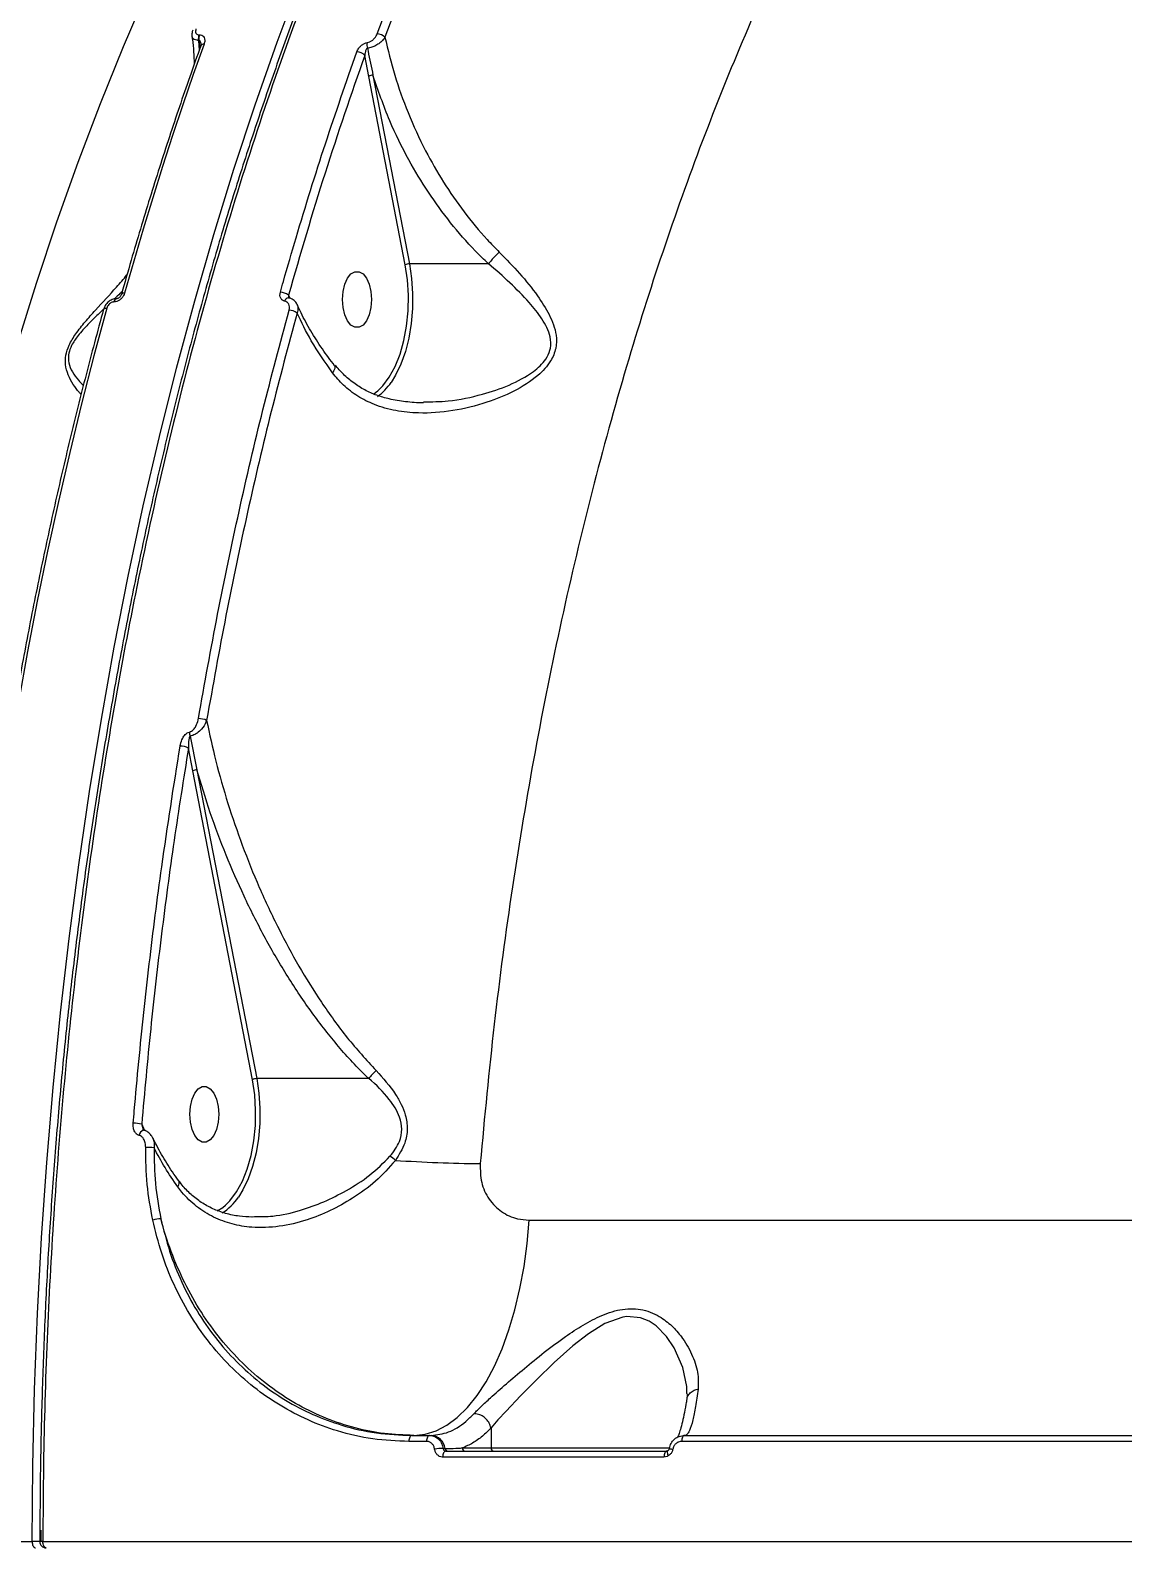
# Model space of a CAD drawing. Header units: millimetres. Extents: x -9609 to 9022, y -7175 to 8108.
# Drawn here: x -3548.3 to -3373.2, y 3608 to 3850.3 of the extents above; entities that cross this region are included whole.
import ezdxf

# ---------------------------------------------------------------- set-up
doc = ezdxf.new("R2010")
doc.units = ezdxf.units.MM
for name, color, linetype in [('DIKOM_ОБЪЕКТ', 7, 'Continuous'), ('DIKOM_РАЗМЕР_ЗОНА', 7, 'Continuous'), ('DIKOM_РАЗМЕР_ОБЪЕКТА', 7, 'Continuous')]:
    doc.layers.add(name, color=color, linetype=linetype)
doc.styles.add('style1', font='arial.ttf', dxfattribs={"width": 0.8})
doc.dimstyles.new('1-50', dxfattribs={"dimtxt": 300, "dimasz": 200, "dimexe": 100, "dimexo": 0, "dimgap": 100, "dimtad": 1, "dimtxsty": 'style1', "dimcen": 200, "dimclrd": 7, "dimclre": 7, "dimclrt": 7, "dimadec": 1, "dimazin": 2, "dimtfac": 1, "dimtmove": 0, "dimatfit": 2, "dimfxl": 0, "dimlwd": 25, "dimlwe": 18, "dimarcsym": 0})

# ---------------------------------------------------------------- blocks, each defined once
blk = doc.blocks.new('*D10')
at = {"layer": 'Defpoints', "color": 0, "transparency": 16777216}
for p in [(-405.54, 6589.16), (-8044.66, -3492.79), (424.09, -3492.79)]:
    blk.add_point(p, dxfattribs=at)
at = {"layer": 'DIKOM_РАЗМЕР_ОБЪЕКТА', "color": 7, "lineweight": 18, "transparency": 16777216}
for p, q in [((-405.54, 6589.16), (-8144.66, 6589.16)), ((424.09, -3492.79), (-8144.66, -3492.79))]:
    blk.add_line(p, q, dxfattribs=at)
at = {"layer": 'DIKOM_РАЗМЕР_ОБЪЕКТА', "color": 7, "lineweight": 25, "transparency": 16777216}
blk.add_line((-8044.66, 6389.16), (-8044.66, -3292.79), dxfattribs=at)
at = {"layer": 'DIKOM_РАЗМЕР_ОБЪЕКТА', "color": 7, "transparency": 16777216}
for points in [[(-8077.99, 6389.16), (-8011.32, 6389.16), (-8044.66, 6589.16)], [(-8077.99, -3292.79), (-8011.32, -3292.79), (-8044.66, -3492.79)]]:
    blk.add_solid(points, dxfattribs=at)
at = {"layer": 'DIKOM_РАЗМЕР_ОБЪЕКТА', "color": 7, "transparency": 16777216, "insert": (-8297.83, 1541.5), "char_height": 300, "attachment_point": 5, "rotation": 90, "style": 'style1'}
blk.add_mtext('10100', dxfattribs=at)
blk = doc.blocks.new('*D13')
at = {"layer": 'Defpoints', "color": 0, "transparency": 16777216}
for p in [(-4933.28, 8107.63), (-9158.98, -4977.79), (-1652.91, -4977.79)]:
    blk.add_point(p, dxfattribs=at)
at = {"layer": 'DIKOM_РАЗМЕР_ЗОНА', "color": 7, "lineweight": 18, "transparency": 16777216}
for p, q in [((-4933.28, 8107.63), (-9258.98, 8107.63)), ((-1652.91, -4977.79), (-9258.98, -4977.79))]:
    blk.add_line(p, q, dxfattribs=at)
at = {"layer": 'DIKOM_РАЗМЕР_ЗОНА', "color": 7, "lineweight": 25, "transparency": 16777216}
blk.add_line((-9158.98, 7907.63), (-9158.98, -4777.79), dxfattribs=at)
at = {"layer": 'DIKOM_РАЗМЕР_ЗОНА', "color": 7, "transparency": 16777216}
for points in [[(-9192.32, 7907.63), (-9125.65, 7907.63), (-9158.98, 8107.63)], [(-9192.32, -4777.79), (-9125.65, -4777.79), (-9158.98, -4977.79)]]:
    blk.add_solid(points, dxfattribs=at)
at = {"layer": 'DIKOM_РАЗМЕР_ЗОНА', "color": 7, "transparency": 16777216, "insert": (-9412.26, 1541.5), "char_height": 300, "attachment_point": 5, "rotation": 90, "style": 'style1'}
blk.add_mtext('13100', dxfattribs=at)

msp = doc.modelspace()

# ---------------------------------------------------------------- linework, layer by layer
at = {"layer": 'DIKOM_ОБЪЕКТ', "color": 7, "linetype": 'Continuous', "lineweight": 15}
for p, q in [((-3521.227, 3848.719), (-3521.315, 3848.719)), ((-3521.315, 3848.719), (-3521.198, 3847.149)), ((-3521.249, 3849.619), (-3521.16, 3849.619)), ((-3521.033, 3847.613), (-3521.227, 3848.719)), ((-3494.034, 3842.962), (-3494.672, 3846.322)), ((-3488.191, 3812.747), (-3494.034, 3842.962)), ((-3493.364, 3843.138), (-3487.521, 3812.92)), ((-3474.868, 3812.92), (-3487.521, 3812.92)), ((-3534.382, 3807.342), (-3534.41, 3807.342)), ((-3506.903, 3807.886), (-3506.697, 3807.408)), ((-3534.835, 3806.818), (-3534.863, 3806.818)), ((-3522.648, 3737.256), (-3521.559, 3731.852)), ((-3522.228, 3731.677), (-3522.927, 3735.336)), ((-3521.559, 3731.852), (-3511.992, 3682.379)), ((-3512.661, 3682.203), (-3522.228, 3731.677)), ((-3494.039, 3682.379), (-3511.992, 3682.379)), ((-3530.414, 3675.088), (-3530.012, 3674.15)), ((-3512.745, 3660.256), (-3512.317, 3660.27)), ((-3468.342, 3659.715), (-3019.442, 3659.715)), ((-3474.454, 3626.409), (-3474.454, 3623.212)), ((-3484.775, 3624.253), (-3487.61, 3624.253)), ((-3487.144, 3625.212), (-3484.312, 3625.212)), ((-3484.312, 3625.212), (-3484.034, 3625.212)), ((-3482.126, 3623.129), (-3481.798, 3623.129)), ((-3479.025, 3623.212), (-3474.454, 3623.212)), ((-3474.454, 3623.212), (-3445.803, 3623.212)), ((-3445.876, 3623.129), (-3445.882, 3623.126)), ((-3342.44, 3624.253), (-3443.904, 3624.253)), ((-3443.475, 3625.212), (-3342.095, 3625.212)), ((-3446.748, 3621.747), (-3482.188, 3621.747)), ((-3481.726, 3622.712), (-3446.316, 3622.712)), ((-3546.591, 3610.016), (-3546.595, 3608.212)), ((-3962.836, 3608.215), (-3547.967, 3608.215)), ((-3546.252, 3608.215), (-3003.61, 3608.215))]:
    msp.add_line(p, q, dxfattribs=at)
at = {"layer": 'DIKOM_ОБЪЕКТ', "color": 7, "linetype": 'Continuous', "lineweight": 15, "flags": 128}
for points in [[(-3547.967, 3608.215), (-3547.861, 3620.402), (-3547.573, 3632.578), (-3547.103, 3644.733), (-3546.451, 3656.856), (-3545.619, 3668.937), (-3544.606, 3680.967), (-3543.414, 3692.934), (-3542.044, 3704.829), (-3540.497, 3716.642), (-3538.773, 3728.363), (-3536.875, 3739.982), (-3534.804, 3751.488), (-3532.562, 3762.874), (-3530.152, 3774.128), (-3527.573, 3785.242), (-3524.83, 3796.205), (-3521.924, 3807.01), (-3518.858, 3817.646), (-3515.634, 3828.105), (-3512.255, 3838.378), (-3508.724, 3848.456), (-3505.044, 3858.331)], [(-3574.616, 3669.06), (-3573.554, 3680.527), (-3572.313, 3691.927), (-3570.893, 3703.248), (-3569.296, 3714.479), (-3567.523, 3725.611), (-3565.576, 3736.632), (-3563.457, 3747.533), (-3561.168, 3758.304), (-3558.711, 3768.933), (-3556.088, 3779.413), (-3553.301, 3789.732), (-3550.354, 3799.882), (-3547.249, 3809.852), (-3543.988, 3819.633), (-3540.575, 3829.217), (-3537.014, 3838.595), (-3533.306, 3847.757), (-3529.457, 3856.696)], [(-3520.425, 3848.097), (-3522.141, 3843.269), (-3523.821, 3838.394), (-3525.466, 3833.475), (-3527.076, 3828.511), (-3528.65, 3823.504), (-3530.188, 3818.455), (-3531.689, 3813.364), (-3533.153, 3808.234)], [(-3492.563, 3792.602), (-3491.802, 3793.356), (-3490.746, 3794.764), (-3489.815, 3796.472), (-3489.032, 3798.439), (-3488.415, 3800.619), (-3487.979, 3802.957), (-3487.736, 3805.399), (-3487.69, 3807.884), (-3487.843, 3810.353), (-3488.191, 3812.747)], [(-3487.521, 3812.92), (-3487.176, 3810.584), (-3487.011, 3808.175), (-3487.03, 3805.745), (-3487.232, 3803.347), (-3487.614, 3801.033), (-3488.168, 3798.853), (-3488.879, 3796.854), (-3489.734, 3795.08), (-3490.451, 3793.932)], [(-3498.241, 3807.212), (-3498.147, 3808.48), (-3497.873, 3809.645), (-3497.441, 3810.613), (-3496.886, 3811.305), (-3496.253, 3811.666), (-3495.593, 3811.666), (-3494.96, 3811.305), (-3494.405, 3810.613), (-3493.973, 3809.645), (-3493.699, 3808.48), (-3493.605, 3807.212), (-3493.699, 3805.944), (-3493.973, 3804.779), (-3494.405, 3803.811), (-3494.96, 3803.119), (-3495.593, 3802.758), (-3496.253, 3802.758), (-3496.886, 3803.119), (-3497.441, 3803.811), (-3497.873, 3804.779), (-3498.147, 3805.944), (-3498.241, 3807.212)], [(-3536.013, 3805.845), (-3538.073, 3798.207), (-3540.052, 3790.487), (-3541.949, 3782.691), (-3543.762, 3774.821), (-3545.493, 3766.88), (-3547.139, 3758.872), (-3548.7, 3750.799), (-3550.175, 3742.667)], [(-3536.523, 3805.639), (-3536.518, 3805.653), (-3536.475, 3805.719), (-3536.4, 3805.773), (-3536.295, 3805.812), (-3536.165, 3805.837), (-3536.013, 3805.845)], [(-3493.274, 3792.061), (-3492.957, 3792.284), (-3492.563, 3792.602)], [(-3522.712, 3676.671), (-3522.618, 3677.939), (-3522.343, 3679.104), (-3521.911, 3680.072), (-3521.357, 3680.765), (-3520.724, 3681.126), (-3520.064, 3681.126), (-3519.431, 3680.765), (-3518.876, 3680.072), (-3518.444, 3679.104), (-3518.17, 3677.939), (-3518.076, 3676.671), (-3518.17, 3675.404), (-3518.444, 3674.239), (-3518.876, 3673.271), (-3519.431, 3672.578), (-3520.064, 3672.217), (-3520.724, 3672.217), (-3521.357, 3672.578), (-3521.911, 3673.271), (-3522.343, 3674.239), (-3522.618, 3675.404), (-3522.712, 3676.671)], [(-3516.989, 3662.101), (-3516.274, 3662.815), (-3515.218, 3664.222), (-3514.286, 3665.93), (-3513.503, 3667.897), (-3512.886, 3670.076), (-3512.45, 3672.415), (-3512.206, 3674.856), (-3512.161, 3677.341), (-3512.313, 3679.81), (-3512.661, 3682.203)], [(-3511.992, 3682.379), (-3511.647, 3680.043), (-3511.482, 3677.634), (-3511.501, 3675.204), (-3511.704, 3672.806), (-3512.086, 3670.492), (-3512.638, 3668.312), (-3513.35, 3666.313), (-3514.206, 3664.539), (-3514.922, 3663.391)], [(-3518.315, 3661.189), (-3517.429, 3661.743), (-3516.989, 3662.101)], [(-3486.804, 3625.212), (-3485.026, 3625.395), (-3483.265, 3625.94), (-3481.535, 3626.844), (-3479.854, 3628.097), (-3478.236, 3629.689), (-3476.696, 3631.605), (-3475.249, 3633.827), (-3473.906, 3636.335), (-3472.682, 3639.107), (-3471.586, 3642.117), (-3470.629, 3645.337), (-3469.819, 3648.739), (-3469.165, 3652.291), (-3468.671, 3655.96), (-3468.342, 3659.715)], [(-3443.1, 3631.937), (-3443.088, 3633.077), (-3443.727, 3636.118), (-3445.092, 3639.24), (-3446.338, 3641.091), (-3447.986, 3642.761), (-3449.142, 3643.531), (-3450.508, 3644.082), (-3452.695, 3644.266), (-3453.336, 3644.179), (-3456.24, 3643.135), (-3458.837, 3641.516), (-3461.337, 3639.551), (-3464.32, 3636.878), (-3467.17, 3634.12), (-3469.705, 3631.558), (-3472.043, 3629.113), (-3473.338, 3627.701), (-3474.454, 3626.415), (-3474.454, 3626.415), (-3474.454, 3626.415)], [(-3487.144, 3625.212), (-3487.233, 3625.194), (-3487.318, 3625.14), (-3487.397, 3625.052), (-3487.467, 3624.933), (-3487.525, 3624.789), (-3487.57, 3624.623), (-3487.598, 3624.442), (-3487.61, 3624.253)], [(-3484.312, 3625.212), (-3484.401, 3625.194), (-3484.485, 3625.14), (-3484.564, 3625.052), (-3484.633, 3624.933), (-3484.691, 3624.789), (-3484.735, 3624.623), (-3484.763, 3624.442), (-3484.775, 3624.253)], [(-3443.475, 3625.212), (-3443.556, 3625.194), (-3443.635, 3625.14), (-3443.708, 3625.052), (-3443.772, 3624.933), (-3443.825, 3624.789), (-3443.866, 3624.623), (-3443.893, 3624.442), (-3443.904, 3624.253)], [(-3481.726, 3622.712), (-3481.815, 3622.694), (-3481.899, 3622.639), (-3481.978, 3622.551), (-3482.047, 3622.431), (-3482.105, 3622.286), (-3482.148, 3622.119), (-3482.176, 3621.937), (-3482.188, 3621.747)], [(-3446.316, 3622.712), (-3446.398, 3622.694), (-3446.478, 3622.639), (-3446.551, 3622.551), (-3446.616, 3622.431), (-3446.67, 3622.286), (-3446.711, 3622.119), (-3446.737, 3621.937), (-3446.748, 3621.747)], [(-3446.106, 3622.772), (-3446.159, 3622.736), (-3446.196, 3622.675), (-3446.216, 3622.591), (-3446.22, 3622.485), (-3446.205, 3622.363), (-3446.174, 3622.226), (-3446.127, 3622.079), (-3446.065, 3621.927)], [(-3547.967, 3608.215), (-3547.957, 3608.019), (-3547.928, 3607.831), (-3547.881, 3607.658), (-3547.817, 3607.506), (-3547.739, 3607.381), (-3547.65, 3607.289), (-3547.553, 3607.231), (-3547.452, 3607.212)], [(-3545.738, 3607.212), (-3545.838, 3607.231), (-3545.934, 3607.289), (-3546.024, 3607.381), (-3546.102, 3607.506), (-3546.166, 3607.658), (-3546.213, 3607.831), (-3546.242, 3608.019), (-3546.252, 3608.215)]]:
    msp.add_lwpolyline(points, dxfattribs=at)
at = {"layer": 'DIKOM_ОБЪЕКТ', "color": 7, "linetype": 'Continuous', "lineweight": 15}
for centre, radius, start, end in [((-3519.533, 3849.039), 1.81, 161.33013, 190.18128), ((-3519.445, 3849.039), 1.81, 161.33013, 190.18128), ((-3492.195, 3848.024), 2.128, 170.74804, 195.63166), ((-3492.724, 3848.04), 1.744, 43.16273, 89.16195), ((-3520.505, 3847.584), 0.52, 81.10968, 147.48751), ((-3495.958, 3845.159), 1.734, 42.13891, 89.51109), ((-3493.379, 3841.831), 1.307, 89.35278, 120.06478), ((-3487.535, 3811.591), 1.329, 89.38176, 119.56939), ((-3534.269, 3806.763), 0.597, 103.8904, 174.74267), ((-3534.243, 3806.764), 0.594, 103.16784, 174.80819), ((-3533.246, 3807.731), 0.511, 79.53904, 144.84621), ((-3508.201, 3806.366), 1.999, 49.49918, 90.03411), ((-3506.844, 3806.761), 0.692, 92.12188, 164.37393), ((-3506.812, 3803.433), 2.064, 51.39733, 89.7497), ((-3498.055, 3799.102), 9.196, 306.1338, 325.78806), ((-3521.314, 3737.111), 2.952, 63.8298, 90.19636), ((-3520.579, 3737.953), 2.183, 181.1362, 198.6289), ((-3524.241, 3732.668), 2.974, 63.78452, 90.45889), ((-3521.572, 3730.541), 1.312, 89.41096, 120.00661), ((-3512.006, 3681.071), 1.308, 89.36862, 120.04894), ((-3531.734, 3669.794), 5.455, 75.99683, 90.3689), ((-3529.84, 3673.18), 0.979, 108.93594, 174.02793), ((-3529.356, 3666.759), 4.607, 78.52734, 95.21472), ((-3519.453, 3631.038), 48.411, 52.19503, 53.46843), ((-3473.579, 3914.602), 245.849, 266.22187, 269.39275), ((-3521.938, 3668.022), 8.407, 301.50924, 326.57518), ((-3527.595, 3656.946), 2.963, 84.93355, 110.78381), ((-3484.129, 3622.869), 2.345, 6.36747, 87.66612), ((-3482.225, 3616.972), 6.158, 89.08649, 101.7874), ((-3481.332, 3623.181), 0.469, 186.40322, 267.65475), ((-3478.547, 3623.19), 0.478, 177.33388, 267.07941), ((-3473.975, 3623.19), 0.479, 177.39342, 267.01987), ((-3444.994, 3625.747), 2.768, 251.28621, 263.1111), ((-3547.931, 3234.229), 373.986, 89.79534, 90.00558), ((-3545.738, 3608.212), 1, 179.92957, 270), ((-3546.4, 3569.694), 38.52, 89.77969, 90.50172)]:
    msp.add_arc(centre, radius, start, end, dxfattribs=at)
for points, knots in [([(-3378.083, 4016.721), (-3378.56, 4016.521), (-3380.982, 4015.504), (-3385.305, 4013.368), (-3391.039, 4010.307), (-3396.706, 4006.927), (-3402.314, 4003.259), (-3407.862, 3999.293), (-3413.352, 3995.031), (-3418.786, 3990.471), (-3424.164, 3985.613), (-3429.489, 3980.453), (-3434.761, 3974.99), (-3439.973, 3969.233), (-3445.101, 3963.207), (-3450.126, 3956.932), (-3455.038, 3950.421), (-3459.838, 3943.675), (-3464.53, 3936.69), (-3469.114, 3929.466), (-3473.592, 3922), (-3477.966, 3914.29), (-3482.237, 3906.335), (-3486.406, 3898.131), (-3490.473, 3889.675), (-3494.436, 3880.976), (-3498.279, 3872.064), (-3501.988, 3862.974), (-3505.552, 3853.73), (-3508.969, 3844.336), (-3512.243, 3834.788), (-3515.375, 3825.084), (-3518.367, 3815.219), (-3521.217, 3805.192), (-3523.93, 3795.001), (-3526.502, 3784.641), (-3528.937, 3774.11), (-3531.233, 3763.409), (-3533.384, 3752.569), (-3535.38, 3741.633), (-3537.214, 3730.64), (-3538.885, 3719.6), (-3540.393, 3708.508), (-3541.741, 3697.361), (-3542.928, 3686.153), (-3543.955, 3674.884), (-3544.824, 3663.548), (-3545.532, 3652.145), (-3546.083, 3640.669), (-3546.468, 3629.118), (-3546.696, 3618.29), (-3546.717, 3611.313), (-3546.727, 3608.213)], [0, 0, 0, 0, 0.0050092, 0.0254361, 0.045783, 0.0660728, 0.0863286, 0.1065727, 0.126827, 0.1471079, 0.1674376, 0.1878385, 0.2083331, 0.2289379, 0.2495477, 0.2700462, 0.2904526, 0.3107899, 0.3310812, 0.3513489, 0.3716164, 0.3919016, 0.4122247, 0.4326089, 0.4530769, 0.4736519, 0.4942679, 0.5147986, 0.5352285, 0.5555808, 0.5758793, 0.5961468, 0.6164062, 0.6366783, 0.6569812, 0.6773377, 0.6977713, 0.7183047, 0.738918, 0.7594861, 0.7799393, 0.8003082, 0.8206161, 0.840886, 0.8611412, 0.8814047, 0.901692, 0.9220263, 0.9424306, 0.9629282, 0.9835283, 1, 1, 1, 1]), ([(-3377.781, 4016.662), (-3379.089, 4016.126), (-3384.309, 4013.987), (-3393.284, 4008.963), (-3404.769, 4001.534), (-3416.115, 3992.683), (-3427.293, 3982.524), (-3438.052, 3971.248), (-3448.366, 3958.929), (-3458.219, 3945.652), (-3467.77, 3931.199), (-3476.974, 3915.572), (-3485.787, 3898.797), (-3494.018, 3881.243), (-3501.651, 3862.99), (-3508.684, 3844.129), (-3515.233, 3824.352), (-3521.255, 3803.692), (-3526.711, 3782.198), (-3531.283, 3761.27), (-3535.062, 3741.062), (-3538.149, 3721.692), (-3540.761, 3701.987), (-3542.882, 3681.996), (-3544.494, 3661.935), (-3545.591, 3641.905), (-3546.153, 3624.036), (-3546.223, 3612.793), (-3546.252, 3608.215)], [0, 0, 0, 0, 0.0137837, 0.0550014, 0.0961873, 0.1385696, 0.1809863, 0.2233685, 0.2645544, 0.3057721, 0.3469579, 0.3893403, 0.431757, 0.4741392, 0.5153252, 0.5565425, 0.5977284, 0.6401108, 0.6825272, 0.7249096, 0.7607559, 0.7966439, 0.832532, 0.8687601, 0.9049883, 0.9402989, 0.9756894, 1, 1, 1, 1]), ([(-3279.89, 3989.114), (-3282.415, 3989.102), (-3288.692, 3989.073), (-3298.704, 3987.699), (-3309.893, 3985.081), (-3320.998, 3981.223), (-3331.968, 3976.194), (-3342.753, 3970.001), (-3353.304, 3962.666), (-3363.602, 3954.178), (-3373.636, 3944.582), (-3383.388, 3933.905), (-3392.814, 3922.199), (-3401.869, 3909.519), (-3410.514, 3895.903), (-3418.73, 3881.36), (-3426.511, 3865.935), (-3433.844, 3849.67), (-3440.696, 3832.645), (-3447.033, 3814.936), (-3452.941, 3796.25), (-3458.361, 3776.585), (-3463.258, 3755.972), (-3467.521, 3734.813), (-3471.111, 3713.172), (-3474.082, 3691.147), (-3475.484, 3676.225), (-3476.184, 3668.767)], [0, 0, 0, 0, 0.026938, 0.0669713, 0.107132, 0.1473573, 0.1875819, 0.2277421, 0.2677753, 0.3076755, 0.3477028, 0.3877943, 0.4278853, 0.467912, 0.507812, 0.5476173, 0.5875487, 0.6275441, 0.6675393, 0.70747, 0.7472753, 0.789314, 0.83139, 0.8734287, 0.9156066, 0.9578221, 1, 1, 1, 1]), ([(-3492.699, 3849.784), (-3490.459, 3855.737), (-3485.98, 3867.642), (-3478.625, 3884.648), (-3470.85, 3901.048), (-3465.275, 3911.303), (-3462.487, 3916.431)], [0, 0, 0, 0, 0.24859588, 0.49718979, 0.7485943, 1, 1, 1, 1]), ([(-3461.309, 3915.731), (-3464.06, 3910.673), (-3469.56, 3900.556), (-3477.297, 3884.269), (-3484.671, 3867.25), (-3489.192, 3855.239), (-3491.452, 3849.233)], [0, 0, 0, 0, 0.2485953, 0.497192, 0.7485943, 1, 1, 1, 1]), ([(-3522.221, 3850.346), (-3522.25, 3850.273), (-3522.367, 3849.981), (-3522.422, 3849.647), (-3522.357, 3849.417), (-3522.356, 3849.411)], [0, 0, 0, 0, 0.2460367, 0.9812826, 1, 1, 1, 1]), ([(-3522.366, 3849.414), (-3522.341, 3849.239), (-3522.123, 3847.732), (-3522.052, 3846.239), (-3521.989, 3844.919)], [0, 0, 0, 0, 0.1161302, 1, 1, 1, 1]), ([(-3521.315, 3848.719), (-3521.394, 3848.725), (-3521.652, 3848.743), (-3522.005, 3848.867), (-3522.29, 3849.104), (-3522.323, 3849.318), (-3522.338, 3849.418)], [0, 0, 0, 0, 0.1345587, 0.4430588, 0.7386895, 1, 1, 1, 1]), ([(-3521.716, 3850.585), (-3521.753, 3850.446), (-3521.819, 3850.2), (-3521.751, 3849.903), (-3521.601, 3849.711), (-3521.417, 3849.627), (-3521.288, 3849.621), (-3521.249, 3849.619)], [0, 0, 0, 0, 0.3026148, 0.5347862, 0.72552, 0.9171128, 1, 1, 1, 1]), ([(-3520.9, 3848.155), (-3520.911, 3848.225), (-3520.935, 3848.379), (-3521.007, 3848.552), (-3521.093, 3848.662), (-3521.159, 3848.711), (-3521.206, 3848.717), (-3521.227, 3848.719)], [0, 0, 0, 0, 0.2910619, 0.6340681, 0.7761307, 0.9056122, 1, 1, 1, 1]), ([(-3521.16, 3849.619), (-3521.101, 3849.616), (-3520.897, 3849.605), (-3520.608, 3849.47), (-3520.371, 3849.157), (-3520.27, 3848.689), (-3520.37, 3848.307), (-3520.425, 3848.097)], [0, 0, 0, 0, 0.07971912, 0.27578539, 0.47077023, 0.71055465, 1, 1, 1, 1]), ([(-3495.943, 3846.893), (-3495.898, 3847.002), (-3495.786, 3847.273), (-3495.505, 3847.667), (-3495.126, 3848.017), (-3494.715, 3848.269), (-3494.435, 3848.334), (-3494.295, 3848.367)], [0, 0, 0, 0, 0.1655863, 0.4120221, 0.6200971, 0.8097419, 1, 1, 1, 1]), ([(-3494.295, 3848.367), (-3494.158, 3848.398), (-3493.885, 3848.461), (-3493.485, 3848.706), (-3493.121, 3849.043), (-3492.852, 3849.42), (-3492.743, 3849.679), (-3492.699, 3849.784)], [0, 0, 0, 0, 0.1920315, 0.3835898, 0.5902082, 0.8340256, 1, 1, 1, 1]), ([(-3491.452, 3849.233), (-3491.536, 3849.104), (-3491.745, 3848.782), (-3492.238, 3848.313), (-3492.879, 3847.89), (-3493.565, 3847.58), (-3494.015, 3847.495), (-3494.244, 3847.451)], [0, 0, 0, 0, 0.15764097, 0.39323407, 0.59920824, 0.79669029, 1, 1, 1, 1]), ([(-3491.452, 3849.233), (-3490.967, 3847.2), (-3489.997, 3843.133), (-3487.794, 3837.032), (-3485.162, 3831.298), (-3482.123, 3825.984), (-3478.832, 3821.217), (-3475.775, 3817.508), (-3473.778, 3815.48), (-3473.12, 3814.811)], [0, 0, 0, 0, 0.1619213, 0.32384, 0.493631, 0.6385911, 0.7839184, 0.9287424, 1, 1, 1, 1]), ([(-3520.944, 3847.863), (-3521.537, 3846.202), (-3523.259, 3841.384), (-3526.005, 3833.273), (-3529.134, 3823.48), (-3531.672, 3815.044), (-3533.145, 3809.853), (-3533.664, 3808.026)], [0, 0, 0, 0, 0.1293325, 0.3750681, 0.6208045, 0.8665337, 1, 1, 1, 1]), ([(-3520.894, 3848.148), (-3520.892, 3848.141), (-3520.889, 3848.12), (-3520.895, 3847.991), (-3520.94, 3847.887), (-3520.951, 3847.861)], [0, 0, 0, 0, 0.31868501, 0.83201343, 1, 1, 1, 1]), ([(-3508.202, 3808.365), (-3508.037, 3808.949), (-3507.213, 3811.873), (-3504.878, 3819.893), (-3501.044, 3832.27), (-3497.644, 3842.016), (-3495.943, 3846.893)], [0, 0, 0, 0, 0.0441423, 0.2207193, 0.6100164, 1, 1, 1, 1]), ([(-3494.672, 3846.322), (-3496.841, 3840.086), (-3501.185, 3827.594), (-3504.995, 3814.461), (-3506.903, 3807.886)], [0, 0, 0, 0, 0.499273, 1, 1, 1, 1]), ([(-3494.244, 3847.451), (-3494.272, 3847.438), (-3494.319, 3847.416), (-3494.406, 3847.327), (-3494.501, 3847.168), (-3494.594, 3846.901), (-3494.652, 3846.609), (-3494.666, 3846.406), (-3494.672, 3846.322)], [0, 0, 0, 0, 0.0791004, 0.1357643, 0.3030344, 0.5190954, 0.8023869, 1, 1, 1, 1]), ([(-3494.244, 3847.451), (-3494.215, 3847.303), (-3493.931, 3845.864), (-3493.632, 3844.427), (-3493.364, 3843.138)], [0, 0, 0, 0, 0.1029069, 1, 1, 1, 1]), ([(-3474.868, 3812.92), (-3475.573, 3813.602), (-3477.712, 3815.673), (-3481, 3819.469), (-3484.558, 3824.361), (-3487.844, 3829.824), (-3490.935, 3836.075), (-3492.524, 3840.694), (-3493.364, 3843.138)], [0, 0, 0, 0, 0.0822965, 0.2495048, 0.4172942, 0.5846527, 0.7802064, 1, 1, 1, 1]), ([(-3473.12, 3814.811), (-3472.012, 3813.676), (-3469.797, 3811.407), (-3467.117, 3808.07), (-3465.352, 3805.32), (-3464.408, 3803.186), (-3463.938, 3801.38), (-3463.955, 3799.366), (-3464.904, 3797.067), (-3467.211, 3794.617), (-3470.748, 3792.392), (-3475.401, 3790.524), (-3480.55, 3789.239), (-3485.497, 3788.883), (-3489.72, 3789.316), (-3492.998, 3790.226), (-3495.814, 3791.643), (-3498.086, 3793.337), (-3499.277, 3794.771), (-3499.831, 3795.438)], [0, 0, 0, 0, 0.0760772, 0.152137, 0.2132078, 0.2445034, 0.2757169, 0.3130144, 0.3506367, 0.401262, 0.4758018, 0.5507692, 0.6417702, 0.7326431, 0.7938324, 0.8549366, 0.9055461, 0.956104, 1, 1, 1, 1]), ([(-3473.12, 3814.811), (-3473.152, 3814.781), (-3473.377, 3814.572), (-3473.812, 3814.136), (-3474.399, 3813.497), (-3474.706, 3813.114), (-3474.859, 3812.923)], [0, 0, 0, 0, 0.054501, 0.376681, 0.6883824, 1, 1, 1, 1]), ([(-3485.258, 3790.805), (-3483.936, 3790.819), (-3480.777, 3790.853), (-3476.154, 3791.87), (-3471.523, 3793.371), (-3468.425, 3795.025), (-3466.558, 3796.569), (-3465.578, 3797.695), (-3465.1, 3798.696), (-3464.827, 3799.905), (-3464.893, 3801.164), (-3465.47, 3802.722), (-3466.557, 3804.587), (-3468.498, 3806.996), (-3471.389, 3809.909), (-3473.67, 3811.943), (-3474.858, 3812.922), (-3474.859, 3812.923)], [0, 0, 0, 0, 0.0956153, 0.2284001, 0.3351815, 0.4412771, 0.4753917, 0.5093845, 0.5501709, 0.5581245, 0.6068387, 0.6495409, 0.6924106, 0.7791528, 0.8895019, 0.9998817, 1, 1, 1, 1]), ([(-3474.859, 3812.923), (-3474.86, 3812.922), (-3474.862, 3812.92), (-3474.865, 3812.92), (-3474.867, 3812.92), (-3474.868, 3812.92)], [0, 0, 0, 0, 0.328396, 0.7909064, 1, 1, 1, 1]), ([(-3540.107, 3792.032), (-3540.22, 3792.14), (-3540.639, 3792.542), (-3541.389, 3793.579), (-3542.185, 3795.005), (-3542.666, 3796.575), (-3542.653, 3798.239), (-3542.085, 3799.977), (-3540.944, 3801.823), (-3539.458, 3803.67), (-3537.226, 3806.173), (-3534.882, 3808.652), (-3533.325, 3810.489), (-3532.775, 3811.138)], [0, 0, 0, 0, 0.0378325, 0.1413052, 0.2445873, 0.3356286, 0.4004607, 0.4662268, 0.53958, 0.6257388, 0.7142382, 0.8989927, 1, 1, 1, 1]), ([(-3534.412, 3807.327), (-3534.455, 3807.331), (-3534.702, 3807.358), (-3535.178, 3807.207), (-3535.774, 3806.852), (-3536.279, 3806.305), (-3536.429, 3805.851), (-3536.5, 3805.635)], [0, 0, 0, 0, 0.046679, 0.2639873, 0.5018876, 0.7633316, 1, 1, 1, 1]), ([(-3533.516, 3808.542), (-3533.623, 3808.434), (-3534.03, 3808.021), (-3534.493, 3807.587), (-3534.835, 3807.268)], [0, 0, 0, 0, 0.2626717, 1, 1, 1, 1]), ([(-3533.153, 3808.234), (-3533.201, 3808.099), (-3533.305, 3807.81), (-3533.6, 3807.408), (-3533.982, 3807.08), (-3534.411, 3806.86), (-3534.694, 3806.832), (-3534.835, 3806.818)], [0, 0, 0, 0, 0.189048, 0.4044838, 0.6068417, 0.8033488, 1, 1, 1, 1]), ([(-3533.669, 3808.023), (-3533.676, 3807.997), (-3533.695, 3807.916), (-3533.786, 3807.751), (-3533.926, 3807.582), (-3534.075, 3807.458), (-3534.212, 3807.383), (-3534.315, 3807.348), (-3534.375, 3807.342), (-3534.38, 3807.342), (-3534.38, 3807.343)], [0, 0, 0, 0, 0.0966552, 0.2952299, 0.4681767, 0.6150736, 0.7425814, 0.8571558, 0.9809057, 1, 1, 1, 1]), ([(-3507.51, 3806.947), (-3507.635, 3806.988), (-3507.903, 3807.076), (-3508.17, 3807.406), (-3508.298, 3807.853), (-3508.234, 3808.194), (-3508.202, 3808.365)], [0, 0, 0, 0, 0.221365, 0.4744012, 0.7373177, 1, 1, 1, 1]), ([(-3506.903, 3807.886), (-3506.899, 3807.792), (-3506.893, 3807.63), (-3506.837, 3807.483), (-3506.813, 3807.421)], [0, 0, 0, 0, 0.57843538, 1, 1, 1, 1]), ([(-3505.508, 3806.356), (-3505.516, 3806.387), (-3505.592, 3806.654), (-3505.988, 3807.055), (-3506.478, 3807.398), (-3506.813, 3807.422), (-3506.875, 3807.426)], [0, 0, 0, 0, 0.0538344, 0.4595129, 0.8987947, 1, 1, 1, 1]), ([(-3536.523, 3805.639), (-3537.011, 3803.854), (-3538.428, 3798.677), (-3540.662, 3789.996), (-3543.174, 3779.558), (-3545.537, 3768.989), (-3547.748, 3758.298), (-3549.44, 3749.456), (-3550.378, 3744.172), (-3550.672, 3742.517)], [0, 0, 0, 0, 0.0879826, 0.2551501, 0.4223172, 0.5894826, 0.7566427, 0.9238022, 1, 1, 1, 1]), ([(-3536.472, 3805.705), (-3536.778, 3805.413), (-3537.612, 3804.622), (-3539.038, 3803.22), (-3540.531, 3801.592), (-3541.634, 3799.993), (-3542.023, 3798.922), (-3542.19, 3797.982), (-3542.126, 3796.848), (-3541.512, 3795.496), (-3540.653, 3794.328), (-3540.016, 3793.731), (-3539.737, 3793.469)], [0, 0, 0, 0, 0.0730651, 0.198472, 0.3261343, 0.4276054, 0.5018973, 0.5165637, 0.6055107, 0.7350943, 0.883827, 1, 1, 1, 1]), ([(-3534.863, 3806.818), (-3534.959, 3806.808), (-3535.151, 3806.788), (-3535.444, 3806.638), (-3535.706, 3806.414), (-3535.91, 3806.137), (-3535.98, 3805.938), (-3536.013, 3805.845)], [0, 0, 0, 0, 0.1950632, 0.3899898, 0.5932012, 0.8111656, 1, 1, 1, 1]), ([(-3521.324, 3740.064), (-3520.324, 3745.66), (-3518.324, 3756.852), (-3514.848, 3773.343), (-3511.057, 3789.617), (-3508.221, 3800.204), (-3506.803, 3805.497)], [0, 0, 0, 0, 0.2490969, 0.4981942, 0.7490953, 1, 1, 1, 1]), ([(-3505.524, 3805.046), (-3506.929, 3799.803), (-3509.738, 3789.316), (-3513.517, 3773.123), (-3516.996, 3756.633), (-3519.007, 3745.385), (-3520.012, 3739.761)], [0, 0, 0, 0, 0.2490972, 0.4981941, 0.7490978, 1, 1, 1, 1]), ([(-3506.803, 3805.497), (-3506.772, 3805.672), (-3506.709, 3806.021), (-3506.84, 3806.48), (-3507.112, 3806.817), (-3507.385, 3806.906), (-3507.51, 3806.947)], [0, 0, 0, 0, 0.2632271, 0.5265889, 0.781291, 1, 1, 1, 1]), ([(-3505.508, 3806.346), (-3505.443, 3806.164), (-3505.303, 3805.775), (-3505.448, 3805.299), (-3505.524, 3805.046)], [0, 0, 0, 0, 0.4676977, 1, 1, 1, 1]), ([(-3499.831, 3795.438), (-3501.029, 3797.149), (-3503.238, 3800.301), (-3504.807, 3803.557), (-3505.524, 3805.046)], [0, 0, 0, 0, 0.5425618, 1, 1, 1, 1]), ([(-3499.508, 3796.598), (-3500.18, 3797.494), (-3501.557, 3799.329), (-3503.332, 3802.168), (-3504.659, 3804.534), (-3505.277, 3805.932), (-3505.467, 3806.361)], [0, 0, 0, 0, 0.2805056, 0.5750863, 0.8696785, 1, 1, 1, 1]), ([(-3499.831, 3795.438), (-3499.81, 3795.468), (-3499.673, 3795.658), (-3499.482, 3796.01), (-3499.39, 3796.393), (-3499.499, 3796.529), (-3499.542, 3796.584)], [0, 0, 0, 0, 0.0592378, 0.3798336, 0.7484401, 1, 1, 1, 1]), ([(-3485.255, 3790.674), (-3485.287, 3790.672), (-3486.266, 3790.622), (-3488.122, 3790.795), (-3490.6, 3791.199), (-3492.792, 3791.827), (-3494.699, 3792.672), (-3496.49, 3793.809), (-3498.082, 3795.138), (-3498.972, 3796.206), (-3499.391, 3796.709)], [0, 0, 0, 0, 0.0057313, 0.1754501, 0.3381251, 0.468427, 0.6029844, 0.7386115, 0.8769486, 1, 1, 1, 1]), ([(-3522.762, 3737.91), (-3522.644, 3737.951), (-3522.408, 3738.032), (-3522.04, 3738.364), (-3521.64, 3738.953), (-3521.417, 3739.576), (-3521.339, 3739.985), (-3521.324, 3740.064)], [0, 0, 0, 0, 0.1457256, 0.290066, 0.5321721, 0.9097975, 1, 1, 1, 1]), ([(-3520.012, 3739.761), (-3520.046, 3739.671), (-3520.224, 3739.193), (-3520.689, 3738.454), (-3521.423, 3737.781), (-3522.066, 3737.4), (-3522.45, 3737.305), (-3522.648, 3737.256)], [0, 0, 0, 0, 0.0825324, 0.4350825, 0.6772227, 0.8329779, 1, 1, 1, 1]), ([(-3520.012, 3739.761), (-3519.543, 3737.593), (-3518.581, 3733.149), (-3516.655, 3726.468), (-3514.341, 3719.706), (-3511.636, 3713), (-3508.606, 3706.541), (-3505.29, 3700.39), (-3501.641, 3694.536), (-3497.588, 3688.848), (-3494.437, 3685.402), (-3492.862, 3683.68)], [0, 0, 0, 0, 0.1079565, 0.2212638, 0.3345705, 0.4497821, 0.5649846, 0.67207, 0.7791276, 0.8896197, 1, 1, 1, 1]), ([(-3524.265, 3735.642), (-3524.248, 3735.729), (-3524.168, 3736.164), (-3523.93, 3736.824), (-3523.509, 3737.438), (-3523.126, 3737.784), (-3522.884, 3737.868), (-3522.762, 3737.91)], [0, 0, 0, 0, 0.0950852, 0.47199393, 0.71582985, 0.85721917, 1, 1, 1, 1]), ([(-3522.648, 3737.256), (-3522.67, 3737.238), (-3522.712, 3737.204), (-3522.777, 3737.086), (-3522.859, 3736.829), (-3522.933, 3736.302), (-3522.946, 3735.773), (-3522.93, 3735.41), (-3522.927, 3735.336)], [0, 0, 0, 0, 0.0460496, 0.0901274, 0.210112, 0.4598241, 0.8891651, 1, 1, 1, 1]), ([(-3531.769, 3675.25), (-3531.713, 3675.907), (-3531.432, 3679.196), (-3530.645, 3687.732), (-3529.237, 3700.795), (-3527.096, 3717.69), (-3525.278, 3729.218), (-3524.265, 3735.642)], [0, 0, 0, 0, 0.03216629, 0.16083466, 0.41839572, 0.67595711, 1, 1, 1, 1]), ([(-3522.927, 3735.336), (-3523.712, 3730.411), (-3525.283, 3720.561), (-3527.279, 3705.555), (-3529.033, 3690.407), (-3529.953, 3680.194), (-3530.414, 3675.088)], [0, 0, 0, 0, 0.2493148, 0.4986279, 0.7493144, 1, 1, 1, 1]), ([(-3494.039, 3682.379), (-3494.217, 3682.551), (-3496.011, 3684.284), (-3499.236, 3687.811), (-3503.446, 3693.264), (-3507.31, 3699.07), (-3510.865, 3705.224), (-3514.082, 3711.605), (-3516.961, 3718.221), (-3519.505, 3724.974), (-3520.874, 3729.56), (-3521.559, 3731.852)], [0, 0, 0, 0, 0.0129732, 0.1306093, 0.2483411, 0.3704486, 0.4925889, 0.6182914, 0.7440067, 0.8720026, 1, 1, 1, 1]), ([(-3492.862, 3683.68), (-3492.892, 3683.65), (-3493.105, 3683.434), (-3493.537, 3682.976), (-3493.858, 3682.59), (-3494.031, 3682.382)], [0, 0, 0, 0, 0.0700374, 0.4978225, 1, 1, 1, 1]), ([(-3492.862, 3683.68), (-3491.753, 3682.451), (-3490.228, 3680.762), (-3488.806, 3678.28), (-3488.072, 3676.443), (-3487.753, 3674.319), (-3488.204, 3671.728), (-3489.201, 3670.181), (-3489.778, 3669.287)], [0, 0, 0, 0, 0.3030733, 0.4164247, 0.5295152, 0.6687571, 0.8085392, 1, 1, 1, 1]), ([(-3494.031, 3682.382), (-3494.032, 3682.381), (-3494.034, 3682.38), (-3494.037, 3682.379), (-3494.039, 3682.379), (-3494.039, 3682.379)], [0, 0, 0, 0, 0.3566312, 0.8416275, 1, 1, 1, 1]), ([(-3490.636, 3669.937), (-3490.054, 3670.697), (-3489.063, 3671.992), (-3488.611, 3674.287), (-3488.993, 3676.138), (-3489.779, 3677.718), (-3491.32, 3679.871), (-3492.803, 3681.404), (-3494.03, 3682.381), (-3494.031, 3682.382)], [0, 0, 0, 0, 0.188612, 0.3216674, 0.4555511, 0.5677369, 0.6831152, 0.9996715, 1, 1, 1, 1]), ([(-3530.814, 3673.282), (-3530.848, 3673.292), (-3531.001, 3673.333), (-3531.271, 3673.506), (-3531.572, 3673.909), (-3531.778, 3674.516), (-3531.772, 3674.999), (-3531.769, 3675.25)], [0, 0, 0, 0, 0.0490968, 0.2179127, 0.426736, 0.7022385, 1, 1, 1, 1]), ([(-3530.414, 3675.088), (-3530.381, 3674.92), (-3530.328, 3674.644), (-3530.218, 3674.379), (-3530.174, 3674.275)], [0, 0, 0, 0, 0.6095497, 1, 1, 1, 1]), ([(-3530.069, 3674.091), (-3530.066, 3674.09), (-3530.053, 3674.085), (-3530.091, 3674.111), (-3530.14, 3674.179), (-3530.167, 3674.248), (-3530.177, 3674.274)], [0, 0, 0, 0, 0.0719128, 0.4238932, 0.7837461, 1, 1, 1, 1]), ([(-3528.654, 3672.83), (-3528.719, 3672.977), (-3528.89, 3673.357), (-3529.375, 3673.793), (-3529.828, 3674.079), (-3530.081, 3674.092), (-3530.095, 3674.093)], [0, 0, 0, 0, 0.2380169, 0.6202407, 0.9792169, 1, 1, 1, 1]), ([(-3529.774, 3671.347), (-3529.788, 3671.596), (-3529.814, 3672.089), (-3530.058, 3672.689), (-3530.398, 3673.119), (-3530.679, 3673.229), (-3530.814, 3673.282)], [0, 0, 0, 0, 0.2974795, 0.5890501, 0.802788, 1, 1, 1, 1]), ([(-3528.646, 3659.716), (-3528.994, 3661.611), (-3529.695, 3665.428), (-3529.748, 3669.365), (-3529.774, 3671.347)], [0, 0, 0, 0, 0.4964913, 1, 1, 1, 1]), ([(-3528.654, 3672.811), (-3528.566, 3672.622), (-3528.352, 3672.17), (-3528.407, 3671.604), (-3528.439, 3671.274)], [0, 0, 0, 0, 0.4159863, 1, 1, 1, 1]), ([(-3524.463, 3665.998), (-3524.482, 3666.022), (-3525.202, 3666.95), (-3526.399, 3668.841), (-3527.769, 3671.104), (-3528.401, 3672.441), (-3528.589, 3672.839)], [0, 0, 0, 0, 0.0107378, 0.4189129, 0.8270964, 1, 1, 1, 1]), ([(-3528.439, 3671.274), (-3528.414, 3669.362), (-3528.363, 3665.512), (-3527.678, 3661.778), (-3527.333, 3659.898)], [0, 0, 0, 0, 0.4964834, 1, 1, 1, 1]), ([(-3524.628, 3665.044), (-3525.334, 3666.065), (-3526.753, 3668.117), (-3527.876, 3670.219), (-3528.439, 3671.274)], [0, 0, 0, 0, 0.4978591, 1, 1, 1, 1]), ([(-3489.778, 3669.287), (-3490.799, 3668.131), (-3492.844, 3665.815), (-3496.493, 3663.228), (-3500.185, 3661.154), (-3504.127, 3659.571), (-3508.369, 3658.577), (-3512.427, 3658.417), (-3515.955, 3659.003), (-3518.948, 3660.097), (-3521.666, 3661.809), (-3523.515, 3663.573), (-3524.408, 3664.753), (-3524.628, 3665.044)], [0, 0, 0, 0, 0.1071365, 0.2145822, 0.3113458, 0.4080875, 0.5217469, 0.6352904, 0.7192572, 0.8031697, 0.8878141, 0.9723998, 1, 1, 1, 1]), ([(-3512.317, 3660.27), (-3511.347, 3660.27), (-3508.91, 3660.271), (-3505.163, 3661.163), (-3501.209, 3662.578), (-3497.493, 3664.466), (-3493.802, 3666.775), (-3491.69, 3668.884), (-3490.636, 3669.937)], [0, 0, 0, 0, 0.1257231, 0.3161085, 0.4793087, 0.6425486, 0.821563, 1, 1, 1, 1]), ([(-3476.184, 3668.767), (-3476.174, 3667.745), (-3476.154, 3665.687), (-3474.869, 3662.958), (-3472.839, 3660.926), (-3470.53, 3659.866), (-3468.967, 3659.758), (-3468.342, 3659.715)], [0, 0, 0, 0, 0.2099029, 0.4228938, 0.6382687, 0.8553388, 1, 1, 1, 1]), ([(-3524.628, 3665.044), (-3524.611, 3665.072), (-3524.544, 3665.184), (-3524.415, 3665.458), (-3524.34, 3665.785), (-3524.454, 3665.929), (-3524.499, 3665.986)], [0, 0, 0, 0, 0.0693701, 0.2759535, 0.7123918, 1, 1, 1, 1]), ([(-3512.73, 3660.198), (-3513.411, 3660.227), (-3514.863, 3660.288), (-3516.969, 3660.743), (-3519.017, 3661.481), (-3520.87, 3662.497), (-3522.512, 3663.784), (-3523.708, 3664.963), (-3524.278, 3665.791), (-3524.44, 3666.027)], [0, 0, 0, 0, 0.147911, 0.315365, 0.4784068, 0.6367916, 0.7899059, 0.9400829, 1, 1, 1, 1]), ([(-3487.61, 3624.253), (-3489.548, 3624.335), (-3493.425, 3624.501), (-3498.842, 3625.752), (-3503.808, 3627.597), (-3508.293, 3629.947), (-3512.495, 3632.852), (-3516.345, 3636.301), (-3519.799, 3640.23), (-3522.811, 3644.588), (-3525.309, 3649.334), (-3527.328, 3654.377), (-3528.207, 3657.939), (-3528.646, 3659.716)], [0, 0, 0, 0, 0.1021871, 0.2043649, 0.2924901, 0.3808926, 0.4690105, 0.5574013, 0.6460775, 0.7344665, 0.8228822, 0.9115806, 1, 1, 1, 1]), ([(-3486.804, 3625.212), (-3488.387, 3625.271), (-3491.553, 3625.389), (-3496.252, 3626.331), (-3500.847, 3627.843), (-3505.275, 3629.956), (-3509.482, 3632.63), (-3513.401, 3635.861), (-3516.989, 3639.595), (-3520.197, 3643.784), (-3522.965, 3648.393), (-3525.266, 3653.353), (-3526.622, 3657.258), (-3527.219, 3659.473), (-3527.333, 3659.898)], [0, 0, 0, 0, 0.0874423, 0.1748841, 0.2633131, 0.3520168, 0.4404437, 0.5297487, 0.6193372, 0.7086402, 0.7985516, 0.8887516, 0.9786593, 1, 1, 1, 1]), ([(-3527.333, 3659.898), (-3526.905, 3658.159), (-3526.048, 3654.675), (-3524.073, 3649.743), (-3521.631, 3645.1), (-3518.682, 3640.838), (-3515.3, 3636.995), (-3511.53, 3633.622), (-3507.413, 3630.781), (-3503.019, 3628.483), (-3498.152, 3626.678), (-3492.844, 3625.455), (-3489.044, 3625.293), (-3487.144, 3625.212)], [0, 0, 0, 0, 0.0883714, 0.1770239, 0.2653903, 0.3537641, 0.4424245, 0.5308002, 0.6189461, 0.7073676, 0.7955169, 0.8977549, 1, 1, 1, 1]), ([(-3477.191, 3628.694), (-3476.81, 3629.082), (-3476.047, 3629.859), (-3474.324, 3631.454), (-3472.042, 3633.48), (-3469.122, 3635.959), (-3465.957, 3638.542), (-3462.793, 3640.917), (-3459.717, 3642.955), (-3456.662, 3644.566), (-3453.912, 3645.434), (-3451.69, 3645.566), (-3450.057, 3645.368), (-3448.537, 3644.86), (-3446.869, 3643.954), (-3445.221, 3642.586), (-3443.464, 3640.475), (-3442.034, 3637.89), (-3441.183, 3635.091), (-3441.237, 3633.407), (-3441.261, 3632.64)], [0, 0, 0, 0, 0.0450759, 0.0901768, 0.1588858, 0.2276822, 0.2984009, 0.3691107, 0.4250475, 0.4808221, 0.5408198, 0.5713813, 0.6019557, 0.6344656, 0.6670278, 0.7198484, 0.7727729, 0.8528847, 0.9329887, 1, 1, 1, 1]), ([(-3441.261, 3632.64), (-3441.396, 3631.674), (-3441.669, 3629.728), (-3442.142, 3627.47), (-3442.6, 3626.056), (-3443.032, 3625.328), (-3443.277, 3625.251), (-3443.401, 3625.212)], [0, 0, 0, 0, 0.2106473, 0.4247463, 0.6762129, 0.8373958, 1, 1, 1, 1]), ([(-3443.058, 3631.018), (-3443.05, 3631.111), (-3443.023, 3631.436), (-3442.685, 3631.927), (-3442.116, 3632.383), (-3441.592, 3632.578), (-3441.307, 3632.631), (-3441.261, 3632.64)], [0, 0, 0, 0, 0.1161395, 0.4048507, 0.6935794, 0.9507724, 1, 1, 1, 1]), ([(-3443.099, 3631.024), (-3443.14, 3630.756), (-3443.283, 3629.809), (-3443.544, 3628.464), (-3443.872, 3627.005), (-3444.177, 3625.932), (-3444.429, 3625.229), (-3444.536, 3625.011), (-3444.58, 3624.923)], [0, 0, 0, 0, 0.0820986, 0.2901315, 0.4974186, 0.7020387, 0.8789764, 1, 1, 1, 1]), ([(-3443.061, 3631.938), (-3443.046, 3631.636), (-3443.03, 3631.296), (-3443.101, 3631.018), (-3443.11, 3630.985)], [0, 0, 0, 0, 0.8832258, 1, 1, 1, 1]), ([(-3484.034, 3625.212), (-3483.104, 3625.321), (-3481.218, 3625.543), (-3478.927, 3626.972), (-3477.618, 3628.271), (-3477.191, 3628.694)], [0, 0, 0, 0, 0.3958687, 0.8032104, 1, 1, 1, 1]), ([(-3474.454, 3626.415), (-3474.528, 3626.671), (-3474.676, 3627.185), (-3475.196, 3627.867), (-3475.87, 3628.386), (-3476.528, 3628.637), (-3476.971, 3628.694), (-3477.15, 3628.694), (-3477.191, 3628.694)], [0, 0, 0, 0, 0.2123318, 0.4247123, 0.6370399, 0.8494115, 0.9655411, 1, 1, 1, 1]), ([(-3474.454, 3626.409), (-3474.909, 3625.959), (-3475.869, 3625.009), (-3477.399, 3623.918), (-3478.481, 3623.448), (-3479.025, 3623.212)], [0, 0, 0, 0, 0.3093455, 0.6531992, 1, 1, 1, 1]), ([(-3474.454, 3626.415), (-3474.454, 3626.413), (-3474.454, 3626.411), (-3474.454, 3626.409), (-3474.454, 3626.409)], [0, 0, 0, 0, 0.802566, 1, 1, 1, 1]), ([(-3483.483, 3623), (-3483.52, 3623.164), (-3483.593, 3623.492), (-3483.88, 3623.893), (-3484.26, 3624.166), (-3484.58, 3624.249), (-3484.752, 3624.252), (-3484.775, 3624.253)], [0, 0, 0, 0, 0.2407523, 0.4813699, 0.722129, 0.9628474, 1, 1, 1, 1]), ([(-3484.312, 3625.212), (-3484.274, 3625.211), (-3483.984, 3625.206), (-3483.445, 3625.068), (-3482.804, 3624.614), (-3482.318, 3623.948), (-3482.19, 3623.402), (-3482.126, 3623.129)], [0, 0, 0, 0, 0.03723914, 0.27814106, 0.51884982, 0.75942292, 1, 1, 1, 1]), ([(-3482.188, 3621.747), (-3482.211, 3621.747), (-3482.383, 3621.75), (-3482.704, 3621.833), (-3483.084, 3622.107), (-3483.372, 3622.507), (-3483.446, 3622.836), (-3483.483, 3623)], [0, 0, 0, 0, 0.0373556, 0.2779665, 0.5185661, 0.7592847, 1, 1, 1, 1]), ([(-3482.126, 3623.129), (-3482.116, 3623.074), (-3482.096, 3622.965), (-3482.009, 3622.832), (-3481.89, 3622.741), (-3481.789, 3622.713), (-3481.734, 3622.712), (-3481.726, 3622.712)], [0, 0, 0, 0, 0.2402317, 0.4813246, 0.7219872, 0.9624178, 1, 1, 1, 1]), ([(-3481.798, 3623.129), (-3481.658, 3623.129), (-3480.954, 3623.131), (-3480.016, 3623.157), (-3479.238, 3623.2), (-3479.025, 3623.212)], [0, 0, 0, 0, 0.1536682, 0.7683382, 1, 1, 1, 1]), ([(-3445.885, 3623.127), (-3445.888, 3623.104), (-3445.899, 3623.036), (-3445.95, 3622.932), (-3446.016, 3622.83), (-3446.131, 3622.768), (-3446.131, 3622.759), (-3446.131, 3622.759)], [0, 0, 0, 0, 0.1199399, 0.3575727, 0.633574, 0.9995816, 1, 1, 1, 1]), ([(-3445.326, 3623), (-3445.367, 3622.843), (-3445.45, 3622.529), (-3445.725, 3622.157), (-3445.958, 3621.999), (-3446.065, 3621.927)], [0, 0, 0, 0, 0.35098144, 0.70145313, 1, 1, 1, 1]), ([(-3445.876, 3623.129), (-3445.801, 3623.407), (-3445.649, 3623.97), (-3445.081, 3624.652), (-3444.331, 3625.122), (-3443.759, 3625.182), (-3443.475, 3625.212)], [0, 0, 0, 0, 0.2425261, 0.4917127, 0.7473189, 1, 1, 1, 1]), ([(-3443.904, 3624.253), (-3444.072, 3624.235), (-3444.408, 3624.199), (-3444.852, 3623.918), (-3445.19, 3623.508), (-3445.281, 3623.167), (-3445.326, 3623)], [0, 0, 0, 0, 0.2564961, 0.5135873, 0.7612122, 1, 1, 1, 1]), ([(-3446.065, 3621.927), (-3446.127, 3621.895), (-3446.342, 3621.784), (-3446.579, 3621.762), (-3446.748, 3621.747)], [0, 0, 0, 0, 0.2877119, 1, 1, 1, 1]), ([(-3446.316, 3622.712), (-3446.265, 3622.717), (-3446.194, 3622.724), (-3446.125, 3622.762), (-3446.106, 3622.772)], [0, 0, 0, 0, 0.7210628, 1, 1, 1, 1])]:
    msp.add_open_spline(points, degree=3, knots=knots, dxfattribs=at)

# ---------------------------------------------------------------- dimensions: what is measured, and where the dimension line sits
at = {"layer": 'DIKOM_РАЗМЕР_ЗОНА'}
dim = msp.add_linear_dim(base=(-9158.984, -4977.788), p1=(-4933.276, 8107.631), p2=(-1652.914, -4977.788), angle=90, text='13100', dimstyle='1-50', dxfattribs=at)
dim.commit()
dim.dimension.update_dxf_attribs({"geometry": '*D13', "text_midpoint": (-9158.984, 1541.499), "dimtype": 160})
at = {"layer": 'DIKOM_РАЗМЕР_ОБЪЕКТА'}
dim = msp.add_linear_dim(base=(-8044.657, -3492.788), p1=(-405.539, 6589.161), p2=(424.086, -3492.788), angle=90, text='10100', dimstyle='1-50', dxfattribs=at)
dim.commit()
dim.dimension.update_dxf_attribs({"geometry": '*D10', "text_midpoint": (-8044.657, 1541.499), "dimtype": 160})

doc.saveas('drawing.dxf')
